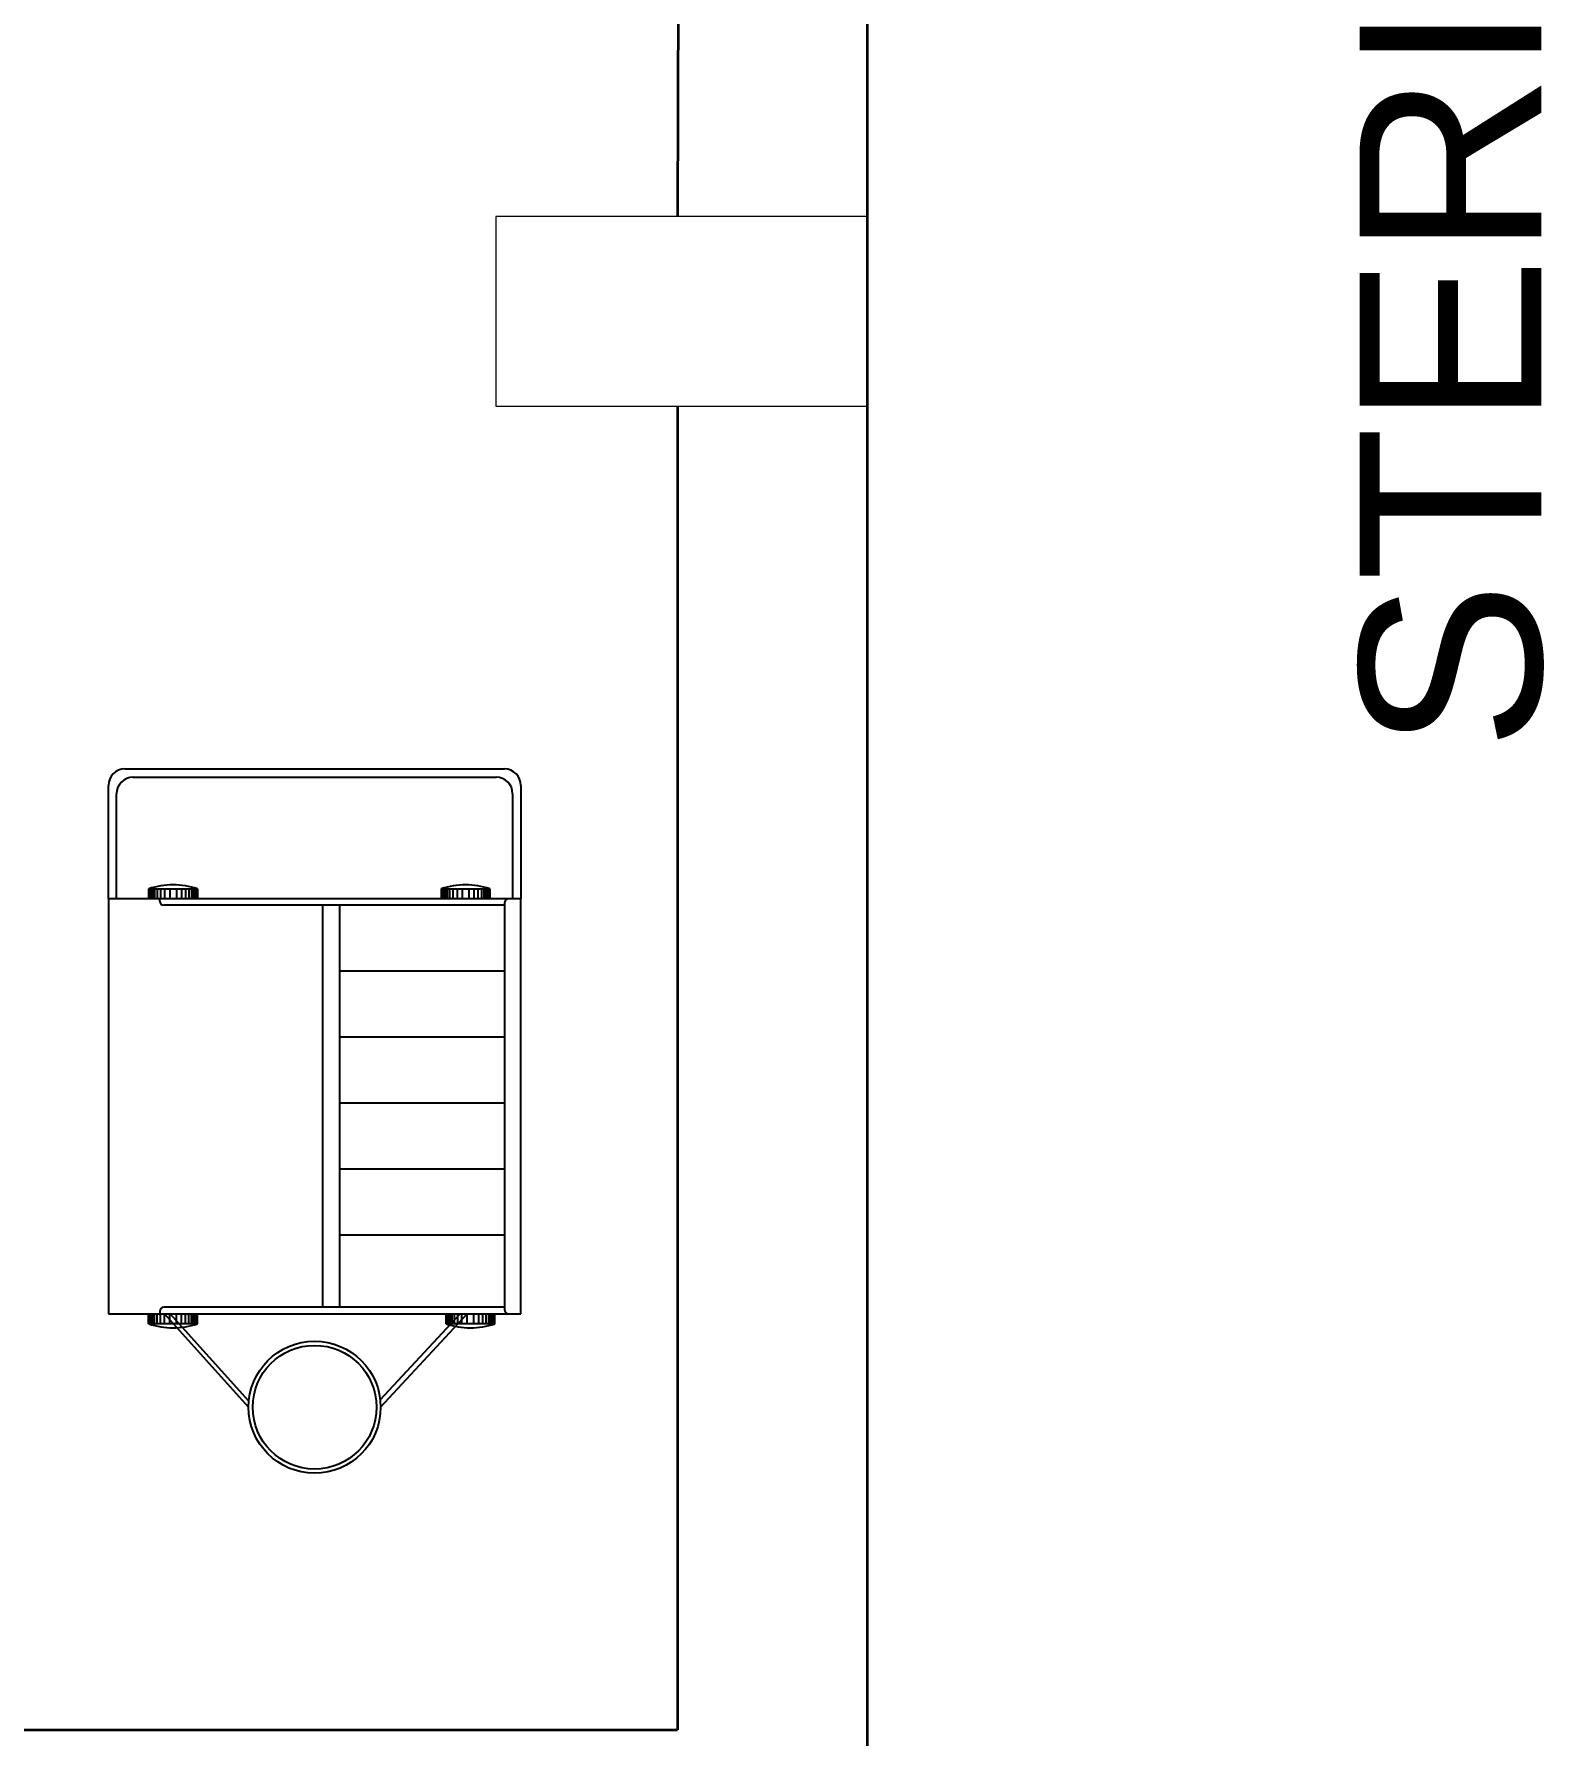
# Model space of a CAD drawing. Extents: x 2733443 to 3206532, y -1516114 to -1264405.
# Drawn here: x 2994333 to 2996164, y -1493081 to -1491017 of the extents above; entities that cross this region are included whole.
import ezdxf

# ---------------------------------------------------------------- set-up
doc = ezdxf.new("R2010")
doc.units = 0
doc.header["$MEASUREMENT"] = 0
doc.linetypes.add('1', pattern=[0, 0, 0])
doc.layers.get('0').update_dxf_attribs({"color": 250, "linetype": '1'})
doc.layers.add('Column', color=162, linetype='Continuous', lineweight=13)
doc.layers.add('WALL', color=7, linetype='1', lineweight=35)
doc.layers.add('furniture', color=33, linetype='Continuous')
doc.styles.add('ARIAL', font='arial.ttf')

# ---------------------------------------------------------------- blocks, each defined once
blk = doc.blocks.new('EQUIPMENT')
at = {"layer": 'furniture'}
for p, q in [((-37149.6, 10255), (-36689.6, 10255)), ((-37139.6, 10245), (-36699.6, 10245)), ((-37169.6, 10097.5), (-37169.6, 10235)), ((-37159.6, 10097.5), (-37159.6, 10225)), ((-36679.6, 10225), (-36679.6, 10097.5)), ((-36669.6, 10235), (-36669.6, 10097.5)), ((-36669.6, 10097.5), (-37169.6, 10097.5)), ((-37169.6, 10097.5), (-37169.6, 9857.7)), ((-37107.4, 10094.7), (-37107.4, 10097.5)), ((-36669.6, 10097.5), (-36719.6, 10097.5)), ((-36689.6, 10092.5), (-36689.6, 9857.7)), ((-36669.6, 10097.5), (-36684.6, 10097.5)), ((-36669.6, 9857.7), (-36669.6, 10097.5)), ((-36689.6, 10089.7), (-37102.4, 10089.7)), ((-36909.6, 9602.3), (-36909.6, 10089.7)), ((-36889.6, 10089.7), (-36889.6, 9602.3)), ((-36689.6, 10089.7), (-36889.6, 10089.7)), ((-36689.6, 10009.7), (-36889.6, 10009.7)), ((-36889.6, 10000.8), (-36889.6, 9950.8)), ((-36889.6, 9950.8), (-36889.6, 9900.8)), ((-36689.6, 9929.7), (-36889.6, 9929.7)), ((-36889.6, 9900.8), (-36889.6, 9857.7)), ((-37169.6, 9857.7), (-37169.6, 9594.5)), ((-36889.6, 9857.7), (-36889.6, 9850.8)), ((-36889.6, 9850.8), (-36889.6, 9800.8)), ((-36689.6, 9849.7), (-36889.6, 9849.7)), ((-36689.6, 9857.7), (-36689.6, 9599.5)), ((-36669.6, 9594.5), (-36669.6, 9857.7)), ((-36889.6, 9800.8), (-36889.6, 9750.8)), ((-36689.6, 9769.7), (-36889.6, 9769.7)), ((-36889.6, 9750.8), (-36889.6, 9700.8)), ((-36689.6, 9689.7), (-36889.6, 9689.7)), ((-37107.4, 9597.3), (-37107.4, 9594.5)), ((-36689.6, 9602.3), (-37102.4, 9602.3)), ((-36889.6, 9602.3), (-36909.6, 9602.3)), ((-37169.6, 9594.5), (-36669.6, 9594.5)), ((-36999.6, 9481.1), (-37101.5, 9594.5)), ((-36999.3, 9488.3), (-37094.7, 9594.5)), ((-36840.1, 9489.9), (-36743.4, 9594.5)), ((-36839.6, 9481.1), (-36734.8, 9594.5)), ((-36684.6, 9594.5), (-36669.6, 9594.5))]:
    blk.add_line(p, q, dxfattribs=at)
at = {"layer": 'furniture', "ltscale": 0.75}
for p, q in [((-37120.8, 10109.7), (-37061.7, 10109.7)), ((-37120.8, 10109.7), (-37120.8, 10097.5)), ((-37119.9, 10109.7), (-37119.9, 10097.5)), ((-37118.8, 10109.7), (-37118.8, 10097.5)), ((-37117.5, 10109.7), (-37117.5, 10097.5)), ((-37115.8, 10109.7), (-37115.8, 10097.5)), ((-37113.5, 10109.7), (-37113.5, 10097.5)), ((-37110.5, 10109.7), (-37110.5, 10097.5)), ((-37106.4, 10109.7), (-37106.4, 10097.5)), ((-37101.5, 10109.7), (-37101.5, 10097.5)), ((-37095.2, 10109.7), (-37095.2, 10097.5)), ((-37087.2, 10109.7), (-37087.2, 10097.5)), ((-37081, 10109.7), (-37081, 10097.5)), ((-37076.1, 10109.7), (-37076.1, 10097.5)), ((-37071.9, 10109.7), (-37071.9, 10097.5)), ((-37069, 10109.7), (-37069, 10097.5)), ((-37066.7, 10109.7), (-37066.7, 10097.5)), ((-37064.9, 10109.7), (-37064.9, 10097.5)), ((-37063.7, 10109.7), (-37063.7, 10097.5)), ((-37062.6, 10109.7), (-37062.6, 10097.5)), ((-37061.7, 10109.7), (-37061.7, 10097.5)), ((-36766.3, 10109.7), (-36707.2, 10109.7)), ((-36766.3, 10109.7), (-36766.3, 10097.5)), ((-36765.4, 10109.7), (-36765.4, 10097.5)), ((-36764.3, 10109.7), (-36764.3, 10097.5)), ((-36763, 10109.7), (-36763, 10097.5)), ((-36761.3, 10109.7), (-36761.3, 10097.5)), ((-36759, 10109.7), (-36759, 10097.5)), ((-36756, 10109.7), (-36756, 10097.5)), ((-36751.9, 10109.7), (-36751.9, 10097.5)), ((-36747, 10109.7), (-36747, 10097.5)), ((-36740.8, 10109.7), (-36740.8, 10097.5)), ((-36732.7, 10109.7), (-36732.7, 10097.5)), ((-36726.5, 10109.7), (-36726.5, 10097.5)), ((-36721.6, 10109.7), (-36721.6, 10097.5)), ((-36717.5, 10109.7), (-36717.5, 10097.5)), ((-36714.5, 10109.7), (-36714.5, 10097.5)), ((-36712.2, 10109.7), (-36712.2, 10097.5)), ((-36710.5, 10109.7), (-36710.5, 10097.5)), ((-36709.2, 10109.7), (-36709.2, 10097.5)), ((-36708.1, 10109.7), (-36708.1, 10097.5)), ((-36707.2, 10109.7), (-36707.2, 10097.5)), ((-37120.8, 9582.3), (-37120.8, 9594.5)), ((-37061.7, 9582.3), (-37120.8, 9582.3)), ((-37119.9, 9582.3), (-37119.9, 9594.5)), ((-37118.8, 9582.3), (-37118.8, 9594.5)), ((-37117.5, 9582.3), (-37117.5, 9594.5)), ((-37115.8, 9582.3), (-37115.8, 9594.5)), ((-37113.5, 9582.3), (-37113.5, 9594.5)), ((-37110.5, 9582.3), (-37110.5, 9594.5)), ((-37106.4, 9582.3), (-37106.4, 9594.5)), ((-37101.5, 9582.3), (-37101.5, 9594.5)), ((-37095.2, 9582.3), (-37095.2, 9594.5)), ((-37087.2, 9582.3), (-37087.2, 9594.5)), ((-37081, 9582.3), (-37081, 9594.5)), ((-37076.1, 9582.3), (-37076.1, 9594.5)), ((-37071.9, 9582.3), (-37071.9, 9594.5)), ((-37069, 9582.3), (-37069, 9594.5)), ((-37066.7, 9582.3), (-37066.7, 9594.5)), ((-37064.9, 9582.3), (-37064.9, 9594.5)), ((-37063.7, 9582.3), (-37063.7, 9594.5)), ((-37062.6, 9582.3), (-37062.6, 9594.5)), ((-37061.7, 9582.3), (-37061.7, 9594.5)), ((-36760.3, 9582.3), (-36760.3, 9594.5)), ((-36701.2, 9582.3), (-36760.3, 9582.3)), ((-36759.4, 9582.3), (-36759.4, 9594.5)), ((-36758.3, 9582.3), (-36758.3, 9594.5)), ((-36757, 9582.3), (-36757, 9594.5)), ((-36755.3, 9582.3), (-36755.3, 9594.5)), ((-36753, 9582.3), (-36753, 9594.5)), ((-36750, 9582.3), (-36750, 9594.5)), ((-36745.9, 9582.3), (-36745.9, 9594.5)), ((-36741, 9582.3), (-36741, 9594.5)), ((-36734.8, 9582.3), (-36734.8, 9594.5)), ((-36726.7, 9582.3), (-36726.7, 9594.5)), ((-36720.5, 9582.3), (-36720.5, 9594.5)), ((-36715.6, 9582.3), (-36715.6, 9594.5)), ((-36711.5, 9582.3), (-36711.5, 9594.5)), ((-36708.5, 9582.3), (-36708.5, 9594.5)), ((-36706.2, 9582.3), (-36706.2, 9594.5)), ((-36704.5, 9582.3), (-36704.5, 9594.5)), ((-36703.2, 9582.3), (-36703.2, 9594.5)), ((-36702.1, 9582.3), (-36702.1, 9594.5)), ((-36701.2, 9582.3), (-36701.2, 9594.5))]:
    blk.add_line(p, q, dxfattribs=at)
at = {"layer": 'furniture'}
for radius in [80, 75]:
    blk.add_circle((-36919.6, 9481.1), radius, dxfattribs=at)
for centre, radius, start, end in [((-37149.6, 10235), 20, 90, 180), ((-37139.6, 10225), 20, 90, 180), ((-36699.6, 10225), 20, 0, 90), ((-36689.6, 10235), 20, 0, 90), ((-37102.4, 10094.7), 5, 180, 270), ((-36684.6, 10092.5), 5, 90, 180), ((-37102.4, 9597.3), 5, 90, 180), ((-36684.6, 9599.5), 5, 180, 270)]:
    blk.add_arc(centre, radius, start, end, dxfattribs=at)
at = {"layer": 'furniture', "ltscale": 0.75}
for centre, start, end in [((-37091.2, 10023.5), 71.0754, 108.9247), ((-36736.7, 10023.5), 71.0754, 108.9247), ((-37091.2, 9668.5), 251.0754, 288.9247), ((-36730.8, 9668.5), 251.0754, 288.9247)]:
    blk.add_arc(centre, 91.1, start, end, dxfattribs=at)

msp = doc.modelspace()

# ---------------------------------------------------------------- linework, layer by layer
at = {"layer": 'Column'}
msp.add_lwpolyline([(2994893.265, -1491238.4359), (2994893.265, -1491468.4359), (2995343.265, -1491468.4359), (2995343.265, -1491238.4359)], close=True, dxfattribs=at)
at = {"layer": 'WALL'}
for p, q in [((2995118.265, -1490018.4359), (2995113.265, -1491238.4359)), ((2995343.265, -1490018.4359), (2995343.265, -1493188.4359)), ((2995113.265, -1491468.4359), (2995113.265, -1493073.4359)), ((2990673.3491, -1493073.4359), (2995113.265, -1493073.4359))]:
    msp.add_line(p, q, dxfattribs=at)

# ---------------------------------------------------------------- block references
at = {"color": 240, "true_color": 0xed1f24}
msp.add_blockref('EQUIPMENT', (3031593.1809, -1502163.4359), dxfattribs=at)

# ---------------------------------------------------------------- texts
at = {"layer": 'WALL', "color": 7, "linetype": 'Continuous', "insert": (2996051.8548, -1490825.6101), "char_height": 220.4136, "width": 2733.297639, "attachment_point": 5, "rotation": 90, "style": 'ARIAL'}
msp.add_mtext('\\pxt17; STERILE AREA', dxfattribs=at)

doc.saveas('drawing.dxf')
